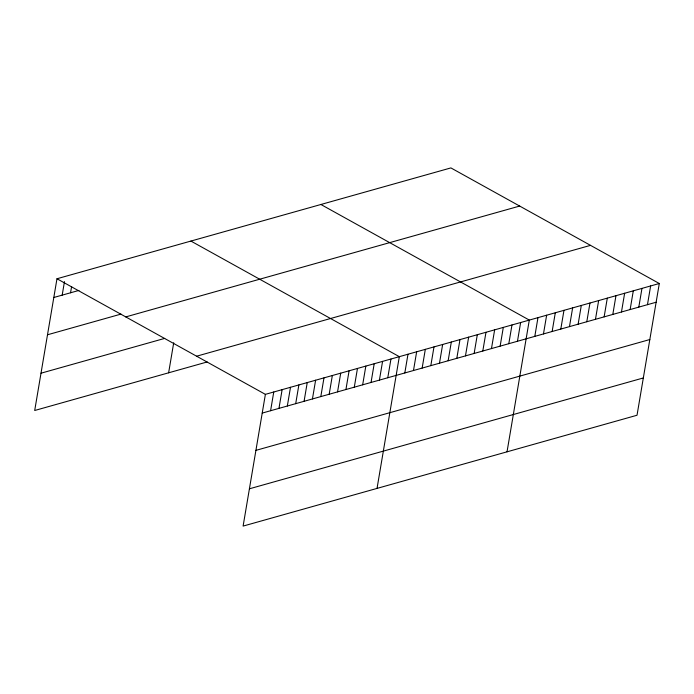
<?xml version="1.0" encoding="UTF-8"?>
<svg xmlns="http://www.w3.org/2000/svg" width="694" height="694" viewBox="0 0 694 694"><rect width="100%" height="100%" fill="white"/><g stroke="black" fill="none" stroke-linecap="round" stroke-linejoin="round"><path stroke-width="1.04" d="M659.3 283.508L265.386 394.357L243.108 526.087L637.023 415.246L659.3 283.508L450.892 167.913L56.977 278.754L34.7 410.492L207.15 361.964M62.182 295.132L64.473 281.608M70.554 292.781L71.612 286.535M168.633 372.808L173.708 342.767M270.591 410.727L273.757 391.997M278.962 408.376L282.128 389.646M287.333 406.016L290.5 387.287M295.705 403.665L298.871 384.927M304.076 401.306L307.242 382.576M312.439 398.946L315.614 380.217M320.81 396.595L323.985 377.866M329.182 394.235L332.348 375.506M337.553 391.884L340.719 373.155M345.924 389.525L349.091 370.796M354.296 387.174L357.462 368.445M362.667 384.814L365.833 366.085M371.038 382.463L374.205 363.734M379.41 380.104L382.576 361.374M387.781 377.753L390.948 359.024M377.033 488.403L399.319 356.664L190.911 241.07M404.819 372.956L407.985 354.226M413.485 370.518L416.652 351.789M422.152 368.08L425.318 349.351M430.818 365.643L433.984 346.913M439.484 363.205L442.651 344.476M448.142 360.759L451.317 342.029M456.808 358.321L459.983 339.592M465.474 355.883L468.65 337.154M474.141 353.446L477.316 334.716M482.807 351.008L485.982 332.279M491.473 348.57L494.649 329.841M500.14 346.132L503.306 327.403M508.806 343.695L511.972 324.966M517.472 341.257L520.639 322.519M507.028 451.82L529.305 320.081L320.906 204.487M534.805 336.373L537.971 317.644M543.471 333.935L546.638 315.206M552.138 331.498L555.304 312.768M560.804 329.06L563.97 310.331M569.47 326.622L572.637 307.893M578.137 324.185L581.303 305.455M586.803 321.747L589.969 303.018M595.469 319.309L598.636 300.571M604.136 316.863L607.302 298.134M612.802 314.425L615.968 295.696M621.468 311.988L624.635 293.258M630.135 309.55L633.301 290.821M638.801 307.112L641.967 288.383M647.467 304.675L650.634 285.945M53.811 297.492L78.925 290.422M47.504 334.777L120.982 314.104M125.753 316.906L519.667 206.057M41.007 373.199L164.704 338.394M196.61 356.204L590.525 245.355M262.219 413.086L656.134 302.237M255.913 450.371L649.827 339.531M249.415 488.802L643.329 377.952M56.977 278.754L265.386 394.357"/></g></svg>
